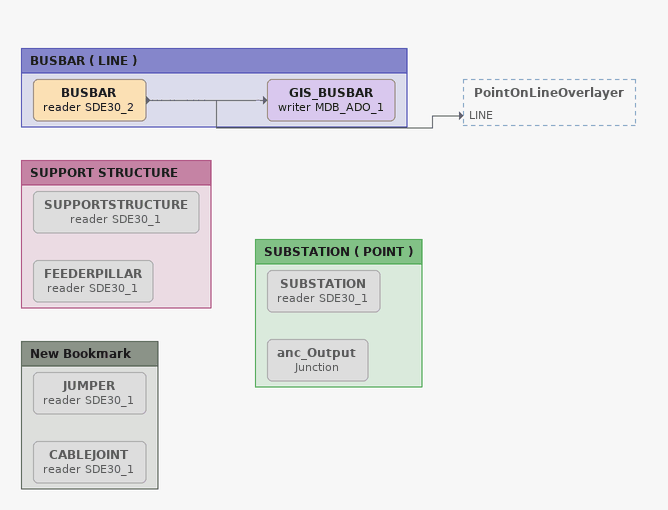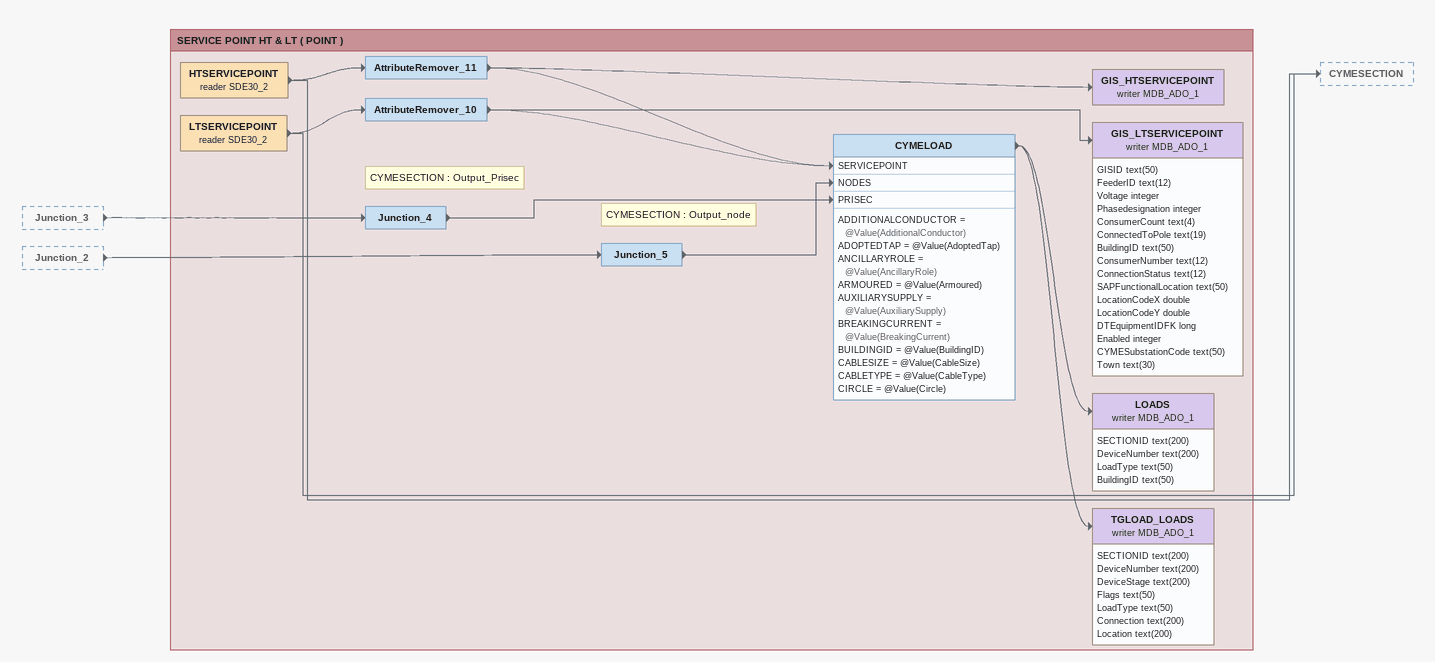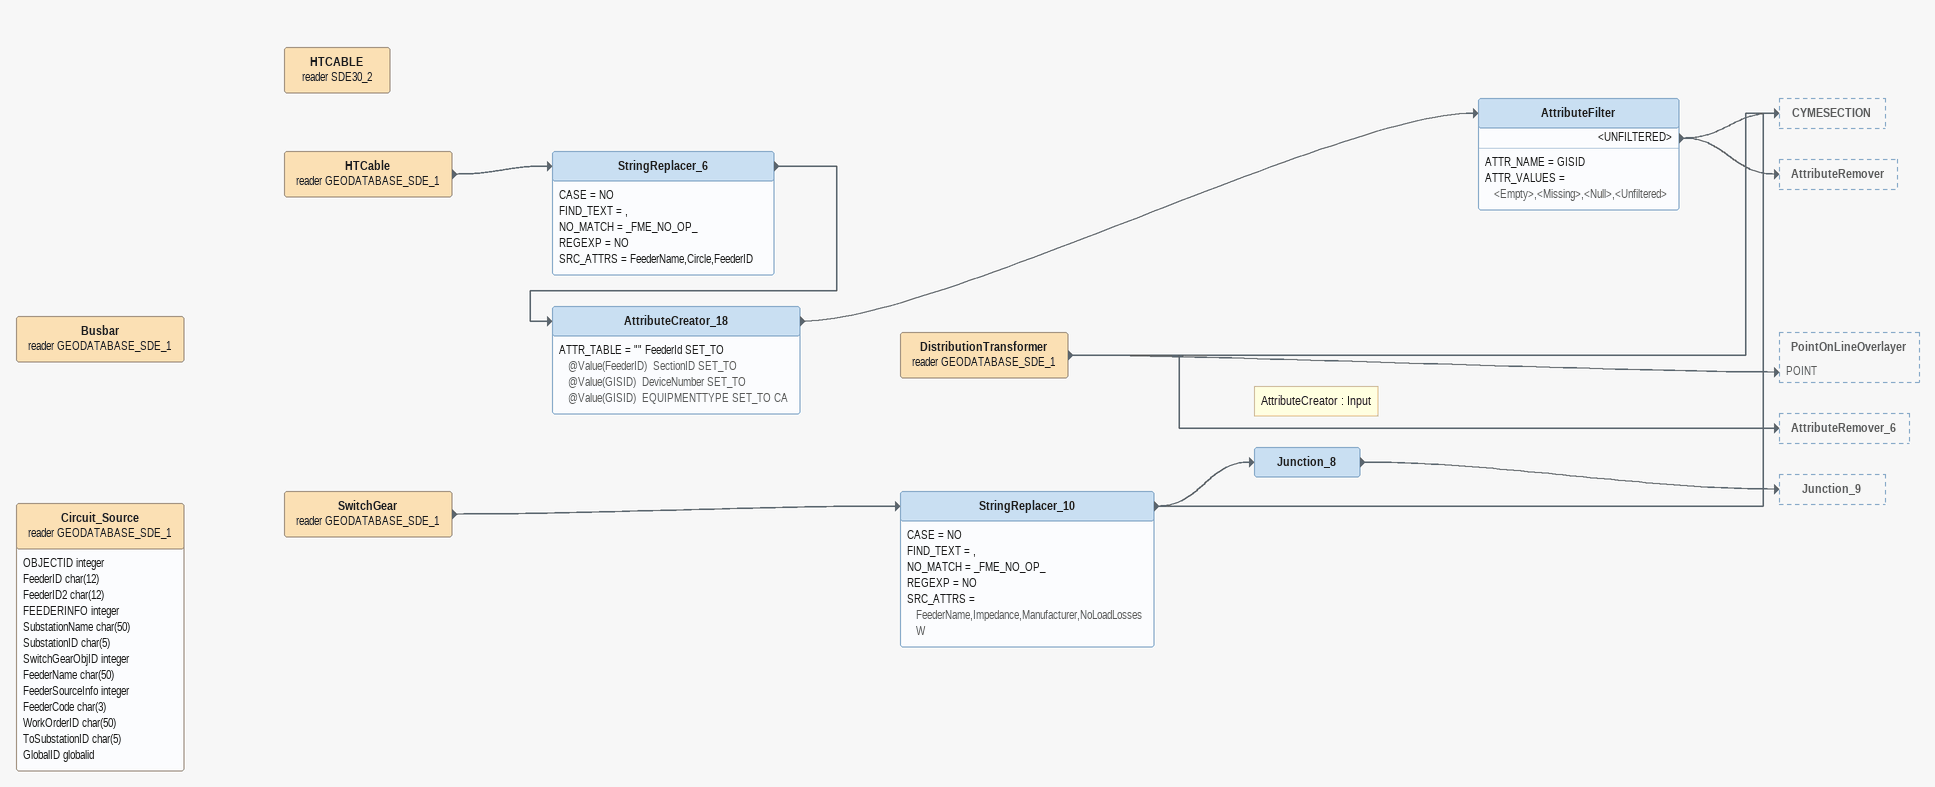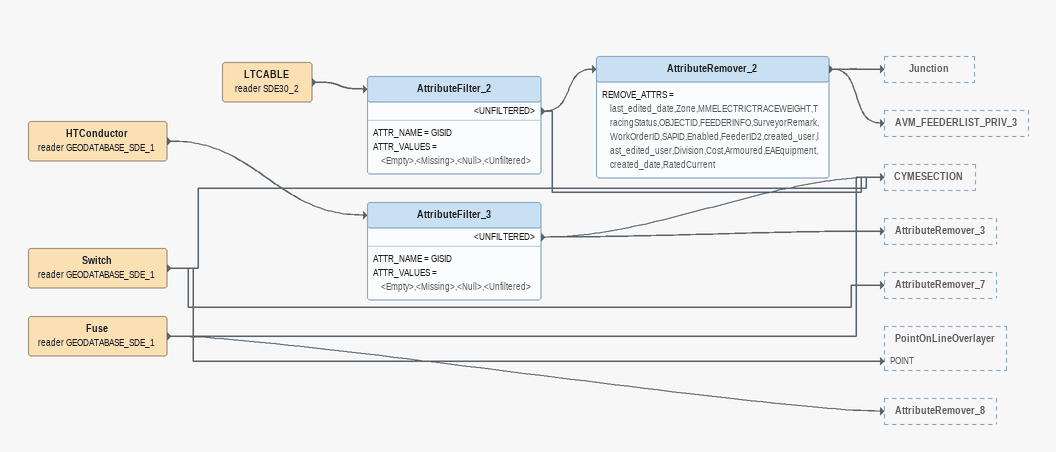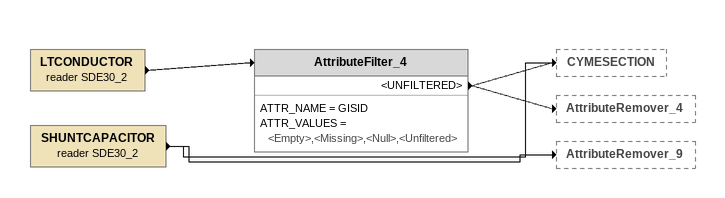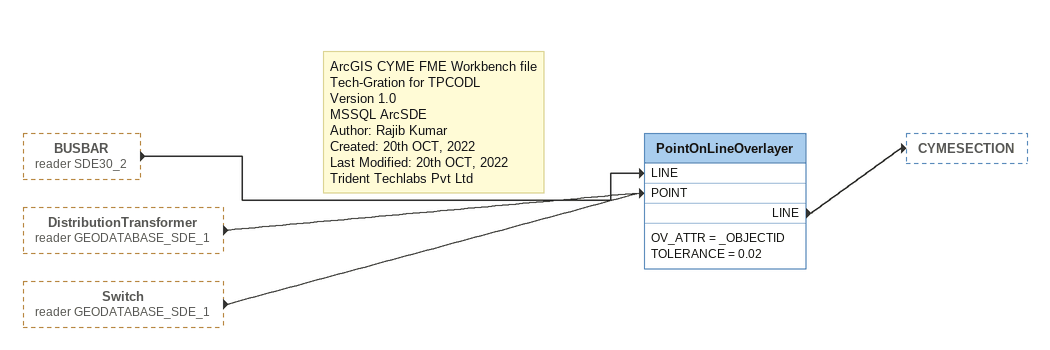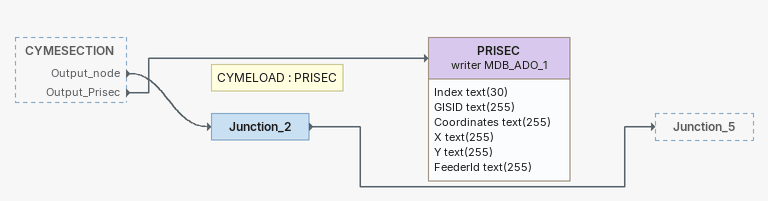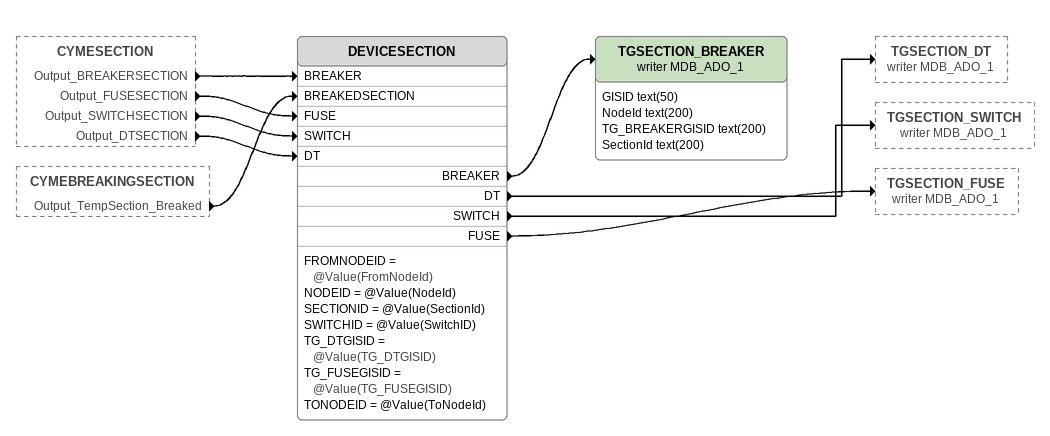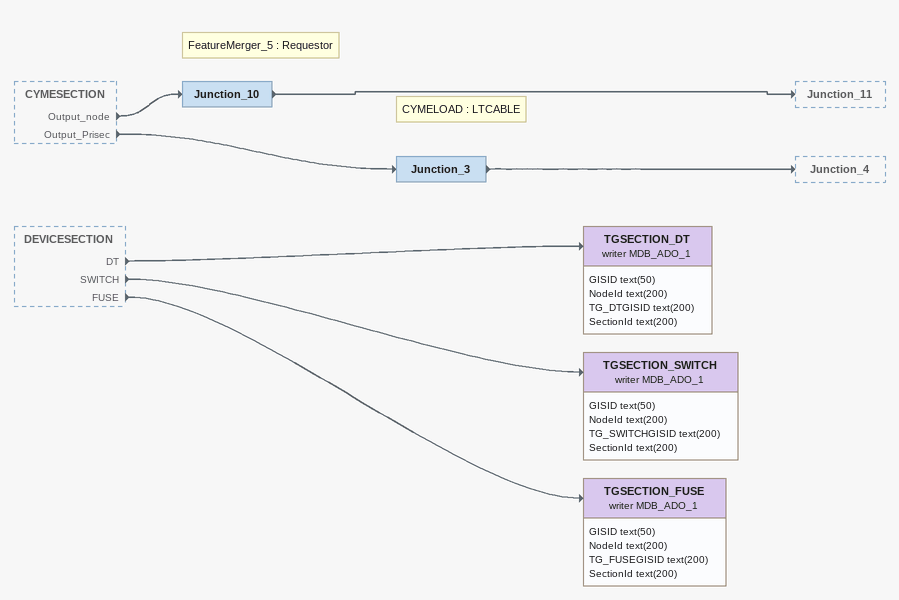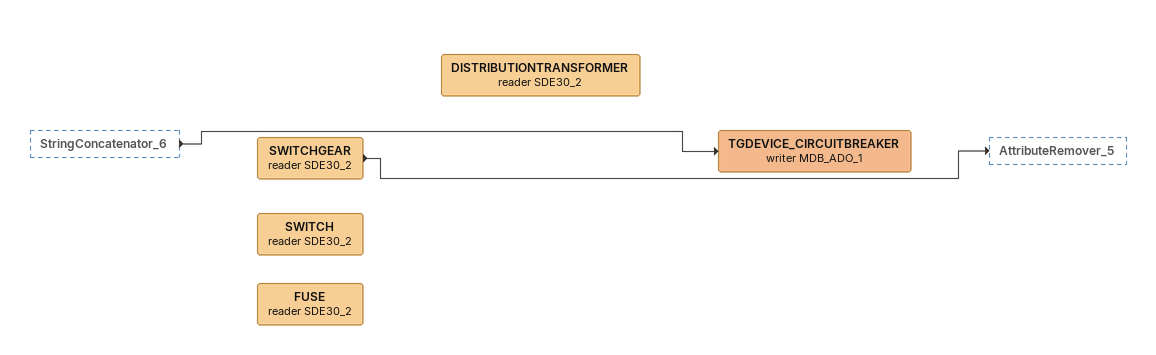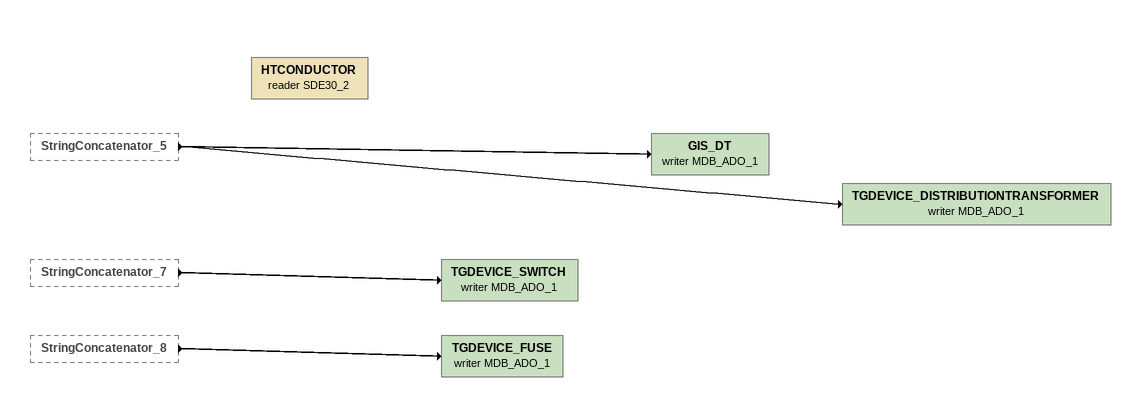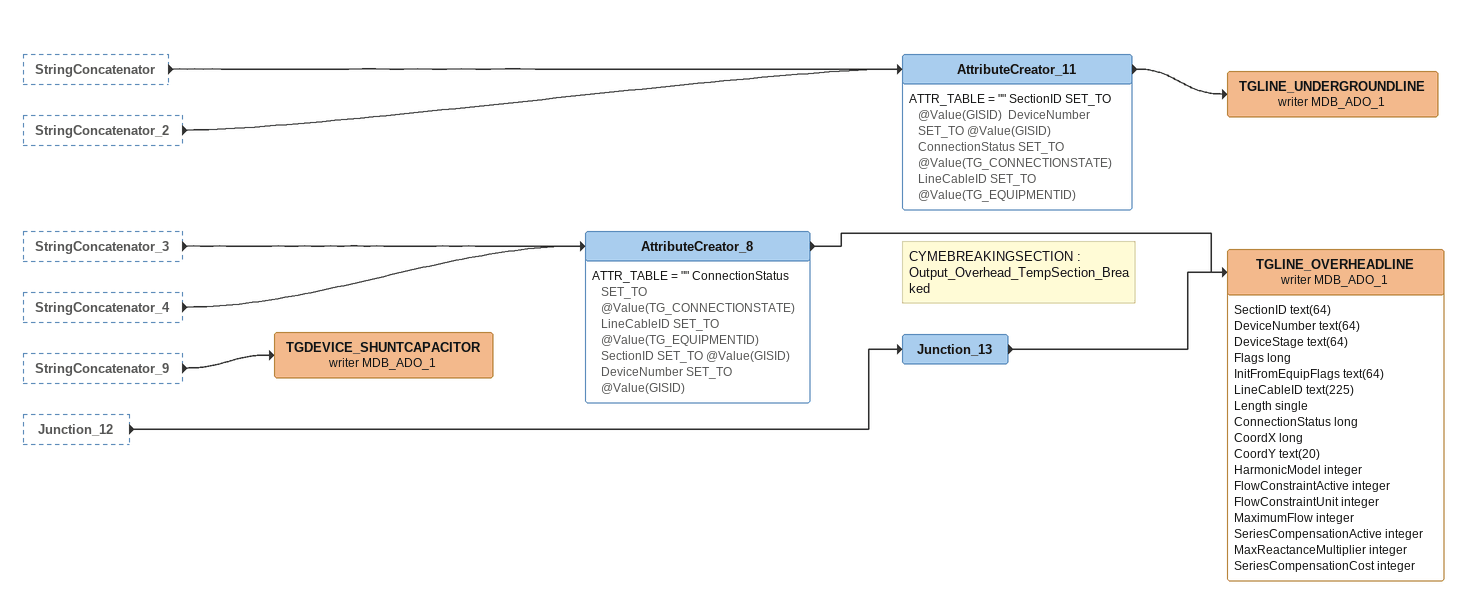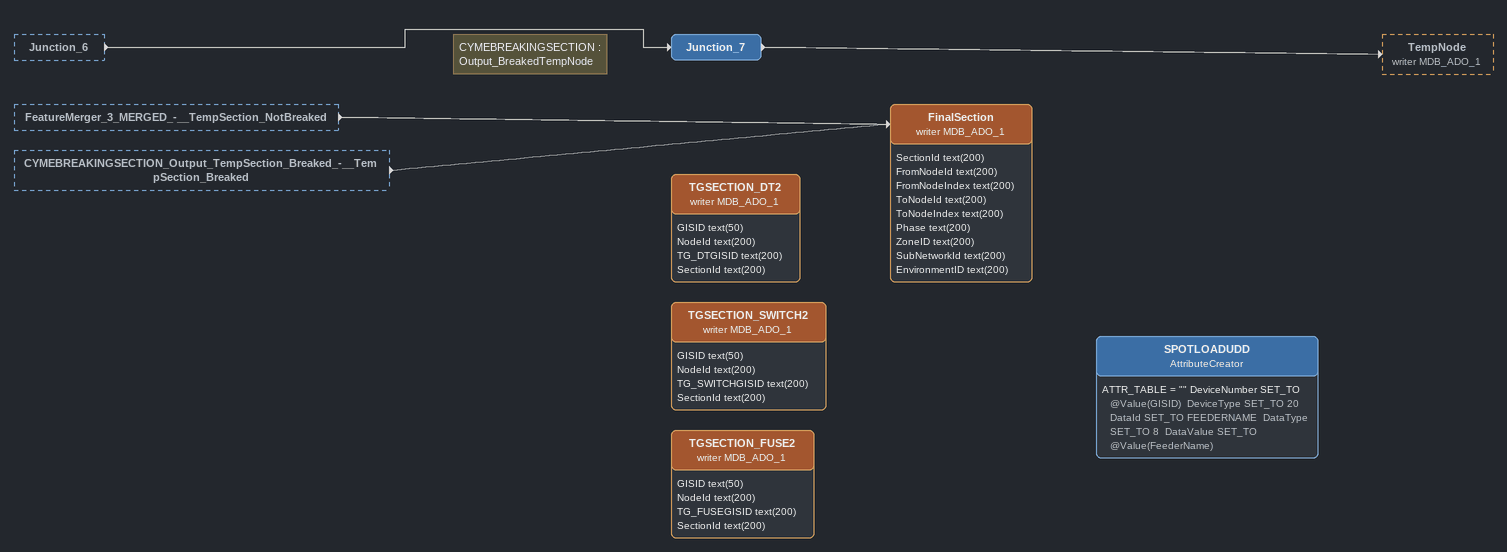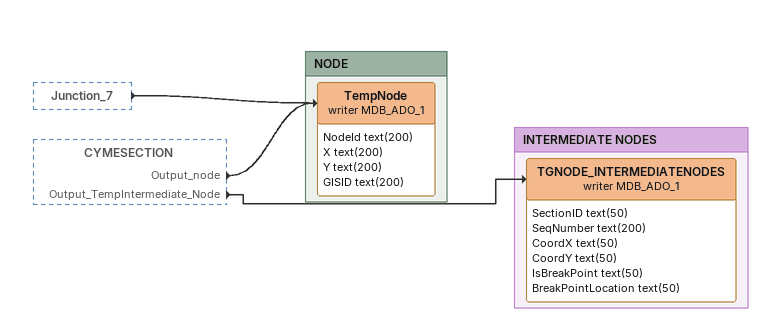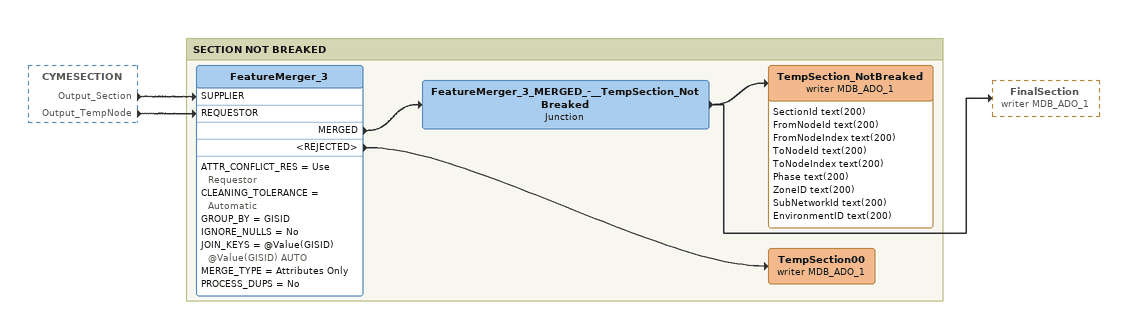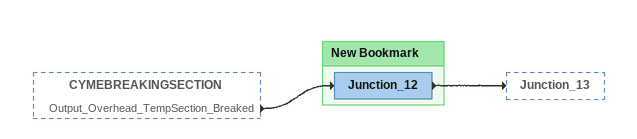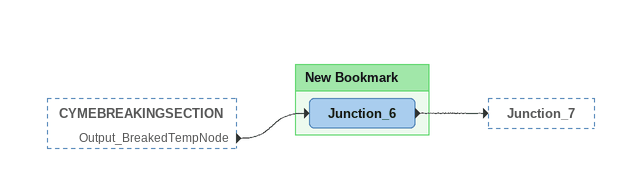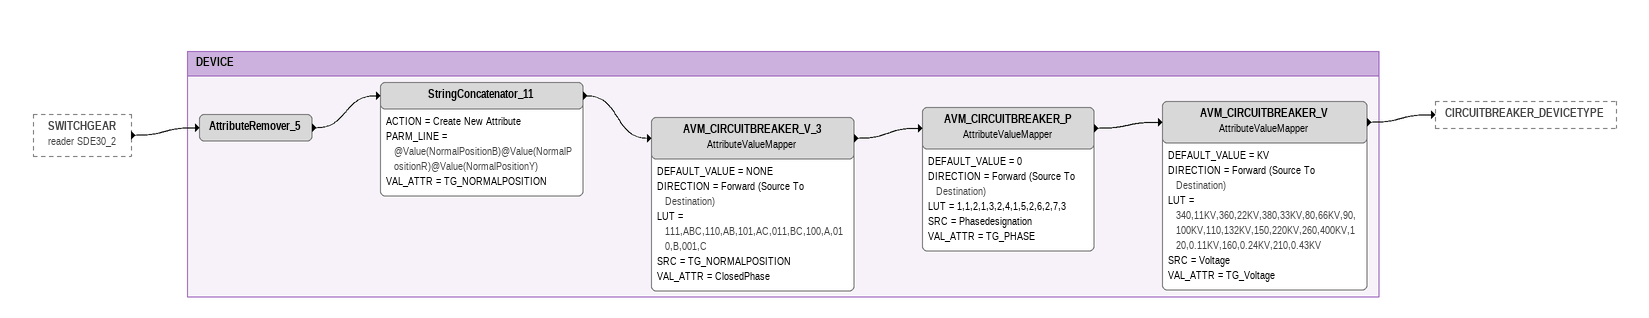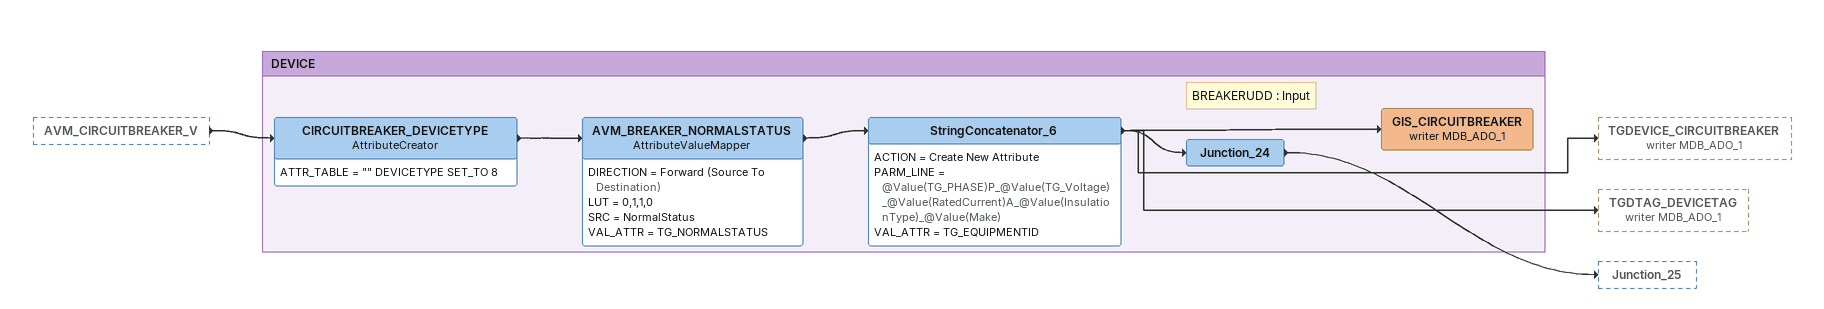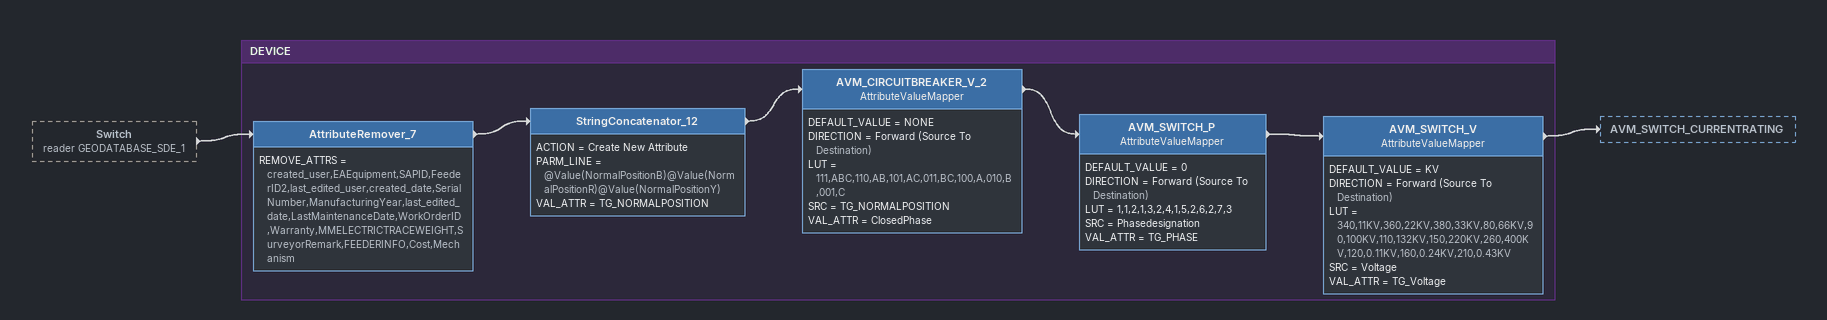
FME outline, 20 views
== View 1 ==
Bookmark: BUSBAR ( LINE )
BUSBAR (reader SDE30_2)
    -> GIS_BUSBAR (writer MDB_ADO_1)
    -> PointOnLineOverlayer [LINE]
GIS_BUSBAR (writer MDB_ADO_1)

Bookmark: SUPPORT STRUCTURE
SUPPORTSTRUCTURE (reader SDE30_1) [off]
FEEDERPILLAR (reader SDE30_1) [off]

Bookmark: New Bookmark
JUMPER (reader SDE30_1) [off]
CABLEJOINT (reader SDE30_1) [off]

Bookmark: SUBSTATION ( POINT )
anc_Output: Junction [off]
SUBSTATION (reader SDE30_1) [off]

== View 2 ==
Junction_3 [outside]
    -> Junction_4
Junction_2 [outside]
    -> Junction_5

Bookmark: SERVICE POINT HT & LT ( POINT )
HTSERVICEPOINT (reader SDE30_2)
    -> AttributeRemover_11
    -> CYMESECTION
AttributeRemover_11
    -> GIS_HTSERVICEPOINT (writer MDB_ADO_1)
    -> CYMELOAD [SERVICEPOINT]
GIS_HTSERVICEPOINT (writer MDB_ADO_1)
LTSERVICEPOINT (reader SDE30_2)
    -> AttributeRemover_10
    -> CYMESECTION
Note: CYMESECTION : Output_node
Junction_5
    -> CYMELOAD [NODES]
Note: CYMESECTION : Output_Prisec
Junction_4
    -> CYMELOAD [PRISEC]
AttributeRemover_10
    -> GIS_LTSERVICEPOINT (writer MDB_ADO_1)
    -> CYMELOAD [SERVICEPOINT]
GIS_LTSERVICEPOINT (writer MDB_ADO_1)
    attributes: GISID text(50), FeederID text(12), Voltage integer, Phasedesignation integer, ConsumerCount text(4), ConnectedToPole text(19), BuildingID text(50), ConsumerNumber text(12), ConnectionStatus text(12), SAPFunctionalLocation text(50), LocationCodeX double, LocationCodeY double, DTEquipmentIDFK long, Enabled integer, CYMESubstationCode text(50), Town text(30)
CYMELOAD
    ADDITIONALCONDUCTOR = @Value(AdditionalConductor)
    ADOPTEDTAP = @Value(AdoptedTap)
    ANCILLARYROLE = @Value(AncillaryRole)
    ARMOURED = @Value(Armoured)
    AUXILIARYSUPPLY = @Value(AuxiliarySupply)
    BREAKINGCURRENT = @Value(BreakingCurrent)
    BUILDINGID = @Value(BuildingID)
    CABLESIZE = @Value(CableSize)
    CABLETYPE = @Value(CableType)
    CIRCLE = @Value(Circle)
    -> TGLOAD_LOADS (writer MDB_ADO_1)
    -> LOADS (writer MDB_ADO_1)
LOADS (writer MDB_ADO_1)
    attributes: SECTIONID text(200), DeviceNumber text(200), LoadType text(50), BuildingID text(50)
TGLOAD_LOADS (writer MDB_ADO_1)
    attributes: SECTIONID text(200), DeviceNumber text(200), DeviceStage text(200), Flags text(50), LoadType text(50), Connection text(200), Location text(200)

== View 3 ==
Busbar (reader GEODATABASE_SDE_1)
Circuit_Source (reader GEODATABASE_SDE_1)
    attributes: OBJECTID integer, FeederID char(12), FeederID2 char(12), FEEDERINFO integer, SubstationName char(50), SubstationID char(5), SwitchGearObjID integer, FeederName char(50), FeederSourceInfo integer, FeederCode char(3), WorkOrderID char(50), ToSubstationID char(5), GlobalID globalid
HTCABLE (reader SDE30_2)
HTCable (reader GEODATABASE_SDE_1)
    -> StringReplacer_6
StringReplacer_6
    CASE = NO
    FIND_TEXT = ,
    NO_MATCH = _FME_NO_OP_
    REGEXP = NO
    SRC_ATTRS = FeederName,Circle,FeederID
    -> AttributeCreator_18
AttributeCreator_18
    ATTR_TABLE = "" FeederId SET_TO @Value(FeederID)  SectionID SET_TO @Value(GISID)  DeviceNumber SET_TO @Value(GISID)  EQUIPMENTTYPE SET_TO CA
    -> AttributeFilter
AttributeFilter
    ATTR_NAME = GISID
    ATTR_VALUES = <Empty>,<Missing>,<Null>,<Unfiltered>
    <UNFILTERED> -> AttributeRemover
    <UNFILTERED> -> CYMESECTION
SwitchGear (reader GEODATABASE_SDE_1)
    -> StringReplacer_10
StringReplacer_10
    CASE = NO
    FIND_TEXT = ,
    NO_MATCH = _FME_NO_OP_
    REGEXP = NO
    SRC_ATTRS = FeederName,Impedance,Manufacturer,NoLoadLossesW
    -> Junction_8
    -> CYMESECTION
Note: AttributeCreator : Input
Junction_8
    -> Junction_9
DistributionTransformer (reader GEODATABASE_SDE_1)
    -> PointOnLineOverlayer [POINT]
    -> CYMESECTION
    -> AttributeRemover_6

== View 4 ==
HTConductor (reader GEODATABASE_SDE_1)
    -> AttributeFilter_3
AttributeFilter_3
    ATTR_NAME = GISID
    ATTR_VALUES = <Empty>,<Missing>,<Null>,<Unfiltered>
    <UNFILTERED> -> AttributeRemover_3
    <UNFILTERED> -> CYMESECTION
Switch (reader GEODATABASE_SDE_1)
    -> AttributeRemover_7
    -> PointOnLineOverlayer [POINT]
    -> CYMESECTION
Fuse (reader GEODATABASE_SDE_1)
    -> CYMESECTION
    -> AttributeRemover_8
LTCABLE (reader SDE30_2)
    -> AttributeFilter_2
AttributeFilter_2
    ATTR_NAME = GISID
    ATTR_VALUES = <Empty>,<Missing>,<Null>,<Unfiltered>
    <UNFILTERED> -> AttributeRemover_2
    <UNFILTERED> -> CYMESECTION
AttributeRemover_2
    REMOVE_ATTRS = last_edited_date,Zone,MMELECTRICTRACEWEIGHT,TracingStatus,OBJECTID,FEEDERINFO,SurveyorRemark,WorkOrderID,SAPID,Enabled,FeederID2,created_user,last_edited_user,Division,Cost,Armoured,EAEquipment,created_date,RatedCurrent
    -> Junction
    -> AVM_FEEDERLIST_PRIV_3

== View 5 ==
LTCONDUCTOR (reader SDE30_2)
    -> AttributeFilter_4
AttributeFilter_4
    ATTR_NAME = GISID
    ATTR_VALUES = <Empty>,<Missing>,<Null>,<Unfiltered>
    <UNFILTERED> -> AttributeRemover_4
    <UNFILTERED> -> CYMESECTION
SHUNTCAPACITOR (reader SDE30_2)
    -> CYMESECTION
    -> AttributeRemover_9

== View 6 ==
BUSBAR (reader SDE30_2) [outside]
    -> PointOnLineOverlayer [LINE]
DistributionTransformer (reader GEODATABASE_SDE_1) [outside]
    -> PointOnLineOverlayer [POINT]
Switch (reader GEODATABASE_SDE_1) [outside]
    -> PointOnLineOverlayer [POINT]
Note: ArcGIS CYME FME Workbench file / Tech-Gration for TPCODL / Version 1.0 / MSSQL ArcSDE / Author: Rajib Kumar / Created: 20th OCT, 2022 / Last Modified: 20th OCT, 2022 / Trident Techlabs Pvt Ltd
PointOnLineOverlayer
    OV_ATTR = _OBJECTID
    TOLERANCE = 0.02
    LINE -> CYMESECTION

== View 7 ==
CYMESECTION [outside]
    Output_node -> Junction_2
    Output_Prisec -> PRISEC (writer MDB_ADO_1)
PRISEC (writer MDB_ADO_1)
    attributes: Index text(30), GISID text(255), Coordinates text(255), X text(255), Y text(255), FeederId text(255)
Note: CYMELOAD : PRISEC
Junction_2
    -> Junction_5

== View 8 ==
CYMESECTION [outside]
    Output_BREAKERSECTION -> DEVICESECTION [BREAKER]
    Output_FUSESECTION -> DEVICESECTION [FUSE]
    Output_SWITCHSECTION -> DEVICESECTION [SWITCH]
    Output_DTSECTION -> DEVICESECTION [DT]
CYMEBREAKINGSECTION [outside]
    Output_TempSection_Breaked -> DEVICESECTION [BREAKEDSECTION]
DEVICESECTION
    FROMNODEID = @Value(FromNodeId)
    NODEID = @Value(NodeId)
    SECTIONID = @Value(SectionId)
    SWITCHID = @Value(SwitchID)
    TG_DTGISID = @Value(TG_DTGISID)
    TG_FUSEGISID = @Value(TG_FUSEGISID)
    TONODEID = @Value(ToNodeId)
    BREAKER -> TGSECTION_BREAKER (writer MDB_ADO_1)
    DT -> TGSECTION_DT (writer MDB_ADO_1)
    SWITCH -> TGSECTION_SWITCH (writer MDB_ADO_1)
    FUSE -> TGSECTION_FUSE (writer MDB_ADO_1)
TGSECTION_BREAKER (writer MDB_ADO_1)
    attributes: GISID text(50), NodeId text(200), TG_BREAKERGISID text(200), SectionId text(200)

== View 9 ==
CYMESECTION [outside]
    Output_node -> Junction_10
    Output_Prisec -> Junction_3
DEVICESECTION [outside]
    DT -> TGSECTION_DT (writer MDB_ADO_1)
    SWITCH -> TGSECTION_SWITCH (writer MDB_ADO_1)
    FUSE -> TGSECTION_FUSE (writer MDB_ADO_1)
TGSECTION_DT (writer MDB_ADO_1)
    attributes: GISID text(50), NodeId text(200), TG_DTGISID text(200), SectionId text(200)
TGSECTION_SWITCH (writer MDB_ADO_1)
    attributes: GISID text(50), NodeId text(200), TG_SWITCHGISID text(200), SectionId text(200)
TGSECTION_FUSE (writer MDB_ADO_1)
    attributes: GISID text(50), NodeId text(200), TG_FUSEGISID text(200), SectionId text(200)
Note: FeatureMerger_5 : Requestor
Junction_10
    -> Junction_11
Note: CYMELOAD : LTCABLE
Junction_3
    -> Junction_4

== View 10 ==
StringConcatenator_6 [outside]
    -> TGDEVICE_CIRCUITBREAKER (writer MDB_ADO_1)
SWITCHGEAR (reader SDE30_2)
    -> AttributeRemover_5
TGDEVICE_CIRCUITBREAKER (writer MDB_ADO_1)
SWITCH (reader SDE30_2)
FUSE (reader SDE30_2)
DISTRIBUTIONTRANSFORMER (reader SDE30_2)

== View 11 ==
StringConcatenator_5 [outside]
    -> TGDEVICE_DISTRIBUTIONTRANSFORMER (writer MDB_ADO_1)
    -> GIS_DT (writer MDB_ADO_1)
StringConcatenator_7 [outside]
    -> TGDEVICE_SWITCH (writer MDB_ADO_1)
StringConcatenator_8 [outside]
    -> TGDEVICE_FUSE (writer MDB_ADO_1)
GIS_DT (writer MDB_ADO_1)
TGDEVICE_DISTRIBUTIONTRANSFORMER (writer MDB_ADO_1)
HTCONDUCTOR (reader SDE30_2)
TGDEVICE_SWITCH (writer MDB_ADO_1)
TGDEVICE_FUSE (writer MDB_ADO_1)

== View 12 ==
StringConcatenator [outside]
    -> AttributeCreator_11
StringConcatenator_2 [outside]
    -> AttributeCreator_11
StringConcatenator_3 [outside]
    -> AttributeCreator_8
StringConcatenator_4 [outside]
    -> AttributeCreator_8
StringConcatenator_9 [outside]
    -> TGDEVICE_SHUNTCAPACITOR (writer MDB_ADO_1)
Junction_12 [outside]
    -> Junction_13
AttributeCreator_11
    ATTR_TABLE = "" SectionID SET_TO @Value(GISID)  DeviceNumber SET_TO @Value(GISID)  ConnectionStatus SET_TO @Value(TG_CONNECTIONSTATE)  LineCableID SET_TO @Value(TG_EQUIPMENTID)
    -> TGLINE_UNDERGROUNDLINE (writer MDB_ADO_1)
TGLINE_UNDERGROUNDLINE (writer MDB_ADO_1)
AttributeCreator_8
    ATTR_TABLE = "" ConnectionStatus SET_TO @Value(TG_CONNECTIONSTATE)  LineCableID SET_TO @Value(TG_EQUIPMENTID)  SectionID SET_TO @Value(GISID)  DeviceNumber SET_TO @Value(GISID)
    -> TGLINE_OVERHEADLINE (writer MDB_ADO_1)
TGDEVICE_SHUNTCAPACITOR (writer MDB_ADO_1)
Note: CYMEBREAKINGSECTION : Output_Overhead_TempSection_Breaked
Junction_13
    -> TGLINE_OVERHEADLINE (writer MDB_ADO_1)
TGLINE_OVERHEADLINE (writer MDB_ADO_1)
    attributes: SectionID text(64), DeviceNumber text(64), DeviceStage text(64), Flags long, InitFromEquipFlags text(64), LineCableID text(225), Length single, ConnectionStatus long, CoordX long, CoordY text(20), HarmonicModel integer, FlowConstraintActive integer, FlowConstraintUnit integer, MaximumFlow integer, SeriesCompensationActive integer, MaxReactanceMultiplier integer, SeriesCompensationCost integer

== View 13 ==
Junction_6 [outside]
    -> Junction_7
FeatureMerger_3_MERGED_-__TempSection_NotBreaked [outside]
    -> FinalSection (writer MDB_ADO_1)
CYMEBREAKINGSECTION_Output_TempSection_Breaked_-__TempSection_Breaked [outside]
    -> FinalSection (writer MDB_ADO_1)
FinalSection (writer MDB_ADO_1)
    attributes: SectionId text(200), FromNodeId text(200), FromNodeIndex text(200), ToNodeId text(200), ToNodeIndex text(200), Phase text(200), ZoneID text(200), SubNetworkId text(200), EnvironmentID text(200)
Note: CYMEBREAKINGSECTION : Output_BreakedTempNode
Junction_7
    -> TempNode (writer MDB_ADO_1)
TGSECTION_DT2 (writer MDB_ADO_1)
    attributes: GISID text(50), NodeId text(200), TG_DTGISID text(200), SectionId text(200)
TGSECTION_SWITCH2 (writer MDB_ADO_1)
    attributes: GISID text(50), NodeId text(200), TG_SWITCHGISID text(200), SectionId text(200)
TGSECTION_FUSE2 (writer MDB_ADO_1)
    attributes: GISID text(50), NodeId text(200), TG_FUSEGISID text(200), SectionId text(200)
SPOTLOADUDD: AttributeCreator
    ATTR_TABLE = "" DeviceNumber SET_TO @Value(GISID)  DeviceType SET_TO 20  DataId SET_TO FEEDERNAME  DataType SET_TO 8  DataValue SET_TO @Value(FeederName)

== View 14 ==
Junction_7 [outside]
    -> TempNode (writer MDB_ADO_1)
CYMESECTION [outside]
    Output_node -> TempNode (writer MDB_ADO_1)
    Output_TempIntermediate_Node -> TGNODE_INTERMEDIATENODES (writer MDB_ADO_1)

Bookmark: NODE
TempNode (writer MDB_ADO_1)
    attributes: NodeId text(200), X text(200), Y text(200), GISID text(200)

Bookmark: INTERMEDIATE NODES
TGNODE_INTERMEDIATENODES (writer MDB_ADO_1)
    attributes: SectionID text(50), SeqNumber text(200), CoordX text(50), CoordY text(50), IsBreakPoint text(50), BreakPointLocation text(50)

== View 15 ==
CYMESECTION [outside]
    Output_Section -> FeatureMerger_3 [SUPPLIER]
    Output_TempNode -> FeatureMerger_3 [REQUESTOR]

Bookmark: SECTION NOT BREAKED
FeatureMerger_3
    ATTR_CONFLICT_RES = Use Requestor
    CLEANING_TOLERANCE = Automatic
    GROUP_BY = GISID
    IGNORE_NULLS = No
    JOIN_KEYS = @Value(GISID) @Value(GISID) AUTO
    MERGE_TYPE = Attributes Only
    PROCESS_DUPS = No
    MERGED -> FeatureMerger_3_MERGED_-__TempSection_NotBreaked
    <REJECTED> -> TempSection00 (writer MDB_ADO_1)
FeatureMerger_3_MERGED_-__TempSection_NotBreaked: Junction
    -> TempSection_NotBreaked (writer MDB_ADO_1)
    -> FinalSection (writer MDB_ADO_1)
TempSection_NotBreaked (writer MDB_ADO_1)
    attributes: SectionId text(200), FromNodeId text(200), FromNodeIndex text(200), ToNodeId text(200), ToNodeIndex text(200), Phase text(200), ZoneID text(200), SubNetworkId text(200), EnvironmentID text(200)
TempSection00 (writer MDB_ADO_1)

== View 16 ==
CYMEBREAKINGSECTION [outside]
    Output_Overhead_TempSection_Breaked -> Junction_12

Bookmark: New Bookmark
Junction_12
    -> Junction_13

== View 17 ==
CYMEBREAKINGSECTION [outside]
    Output_BreakedTempNode -> Junction_6

Bookmark: New Bookmark
Junction_6
    -> Junction_7

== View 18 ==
SWITCHGEAR (reader SDE30_2) [outside]
    -> AttributeRemover_5

Bookmark: DEVICE
AttributeRemover_5
    -> StringConcatenator_11
StringConcatenator_11
    ACTION = Create New Attribute
    PARM_LINE = @Value(NormalPositionB)@Value(NormalPositionR)@Value(NormalPositionY)
    VAL_ATTR = TG_NORMALPOSITION
    -> AVM_CIRCUITBREAKER_V_3
AVM_CIRCUITBREAKER_V_3: AttributeValueMapper
    DEFAULT_VALUE = NONE
    DIRECTION = Forward (Source To Destination)
    LUT = 111,ABC,110,AB,101,AC,011,BC,100,A,010,B,001,C
    SRC = TG_NORMALPOSITION
    VAL_ATTR = ClosedPhase
    -> AVM_CIRCUITBREAKER_P
AVM_CIRCUITBREAKER_P: AttributeValueMapper
    DEFAULT_VALUE = 0
    DIRECTION = Forward (Source To Destination)
    LUT = 1,1,2,1,3,2,4,1,5,2,6,2,7,3
    SRC = Phasedesignation
    VAL_ATTR = TG_PHASE
    -> AVM_CIRCUITBREAKER_V
AVM_CIRCUITBREAKER_V: AttributeValueMapper
    DEFAULT_VALUE = KV
    DIRECTION = Forward (Source To Destination)
    LUT = 340,11KV,360,22KV,380,33KV,80,66KV,90,100KV,110,132KV,150,220KV,260,400KV,120,0.11KV,160,0.24KV,210,0.43KV
    SRC = Voltage
    VAL_ATTR = TG_Voltage
    -> CIRCUITBREAKER_DEVICETYPE

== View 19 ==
AVM_CIRCUITBREAKER_V [outside]
    -> CIRCUITBREAKER_DEVICETYPE

Bookmark: DEVICE
CIRCUITBREAKER_DEVICETYPE: AttributeCreator
    ATTR_TABLE = "" DEVICETYPE SET_TO 8
    -> AVM_BREAKER_NORMALSTATUS
AVM_BREAKER_NORMALSTATUS: AttributeValueMapper
    DIRECTION = Forward (Source To Destination)
    LUT = 0,1,1,0
    SRC = NormalStatus
    VAL_ATTR = TG_NORMALSTATUS
    -> StringConcatenator_6
StringConcatenator_6
    ACTION = Create New Attribute
    PARM_LINE = @Value(TG_PHASE)P_@Value(TG_Voltage)_@Value(RatedCurrent)A_@Value(InsulationType)_@Value(Make)
    VAL_ATTR = TG_EQUIPMENTID
    -> TGDEVICE_CIRCUITBREAKER (writer MDB_ADO_1)
    -> TGDTAG_DEVICETAG (writer MDB_ADO_1)
    -> GIS_CIRCUITBREAKER (writer MDB_ADO_1)
    -> Junction_24
GIS_CIRCUITBREAKER (writer MDB_ADO_1)
Note: BREAKERUDD : Input
Junction_24
    -> Junction_25

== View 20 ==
Switch (reader GEODATABASE_SDE_1) [outside]
    -> AttributeRemover_7

Bookmark: DEVICE
AttributeRemover_7
    REMOVE_ATTRS = created_user,EAEquipment,SAPID,FeederID2,last_edited_user,created_date,SerialNumber,ManufacturingYear,last_edited_date,LastMaintenanceDate,WorkOrderID,Warranty,MMELECTRICTRACEWEIGHT,SurveyorRemark,FEEDERINFO,Cost,Mechanism
    -> StringConcatenator_12
StringConcatenator_12
    ACTION = Create New Attribute
    PARM_LINE = @Value(NormalPositionB)@Value(NormalPositionR)@Value(NormalPositionY)
    VAL_ATTR = TG_NORMALPOSITION
    -> AVM_CIRCUITBREAKER_V_2
AVM_CIRCUITBREAKER_V_2: AttributeValueMapper
    DEFAULT_VALUE = NONE
    DIRECTION = Forward (Source To Destination)
    LUT = 111,ABC,110,AB,101,AC,011,BC,100,A,010,B,001,C
    SRC = TG_NORMALPOSITION
    VAL_ATTR = ClosedPhase
    -> AVM_SWITCH_P
AVM_SWITCH_P: AttributeValueMapper
    DEFAULT_VALUE = 0
    DIRECTION = Forward (Source To Destination)
    LUT = 1,1,2,1,3,2,4,1,5,2,6,2,7,3
    SRC = Phasedesignation
    VAL_ATTR = TG_PHASE
    -> AVM_SWITCH_V
AVM_SWITCH_V: AttributeValueMapper
    DEFAULT_VALUE = KV
    DIRECTION = Forward (Source To Destination)
    LUT = 340,11KV,360,22KV,380,33KV,80,66KV,90,100KV,110,132KV,150,220KV,260,400KV,120,0.11KV,160,0.24KV,210,0.43KV
    SRC = Voltage
    VAL_ATTR = TG_Voltage
    -> AVM_SWITCH_CURRENTRATING
